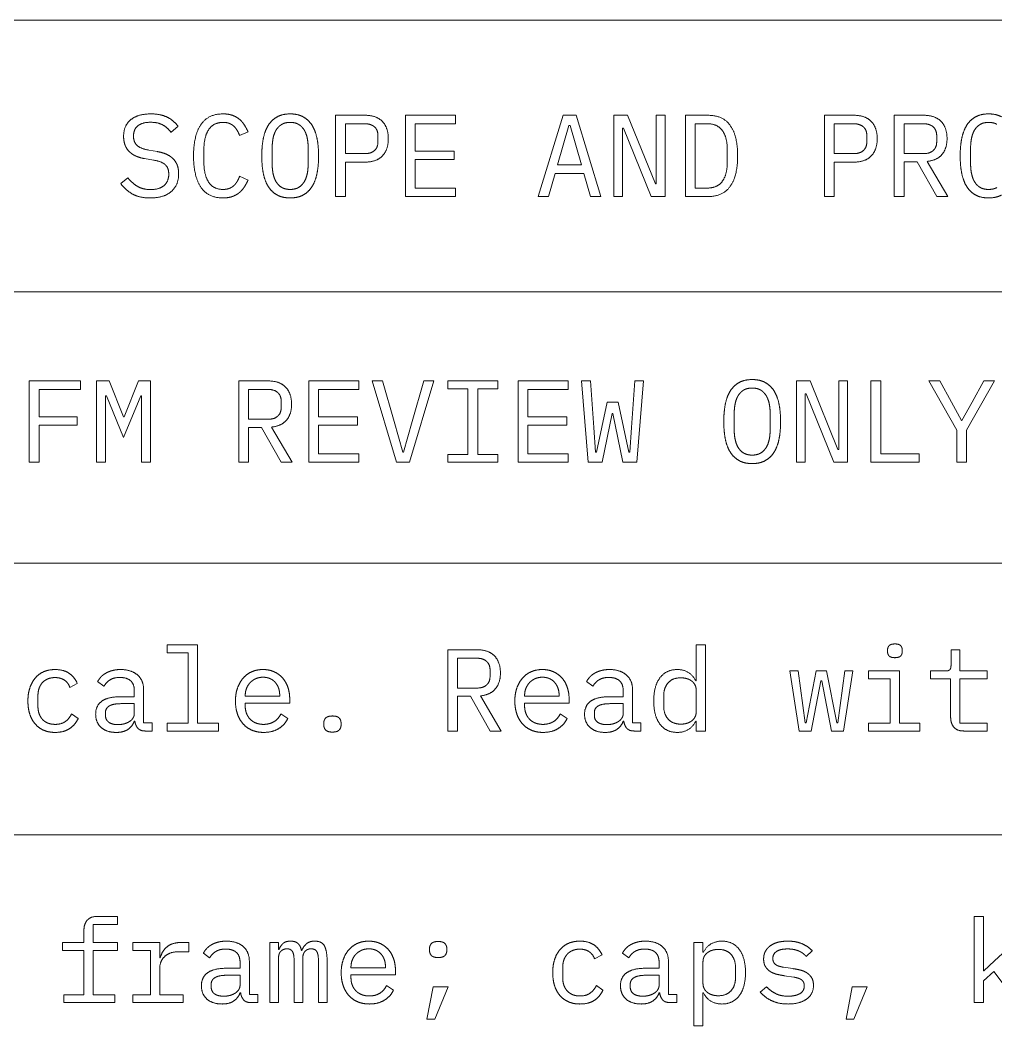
# Model space of a CAD drawing. Header units: millimetres. Extents: x 22 to 584, y 11 to 410.
# Drawn here: x 485.51 to 510.66, y 384.08 to 410 of the extents above; entities that cross this region are included whole.
import ezdxf

# ---------------------------------------------------------------- set-up
doc = ezdxf.new("R2010")
doc.units = ezdxf.units.MM
doc.layers.add('dims', color=7, linetype='Continuous', lineweight=5)

msp = doc.modelspace()

# ---------------------------------------------------------------- linework, layer by layer
at = {"layer": 'dims'}
for p, q in [((436.843, 410), (584, 410)), ((493.644, 407.547), (493.644, 405.453)), ((494.406, 407.547), (493.644, 407.547)), ((495.444, 407.547), (495.444, 405.453)), ((496.734, 407.547), (495.444, 407.547)), ((496.734, 407.328), (496.734, 407.547)), ((499.509, 407.547), (498.867, 405.453)), ((499.842, 407.547), (499.509, 407.547)), ((500.484, 405.453), (499.842, 407.547)), ((500.814, 407.547), (500.814, 405.453)), ((501.171, 407.547), (500.814, 407.547)), ((501.885, 405.783), (501.171, 407.547)), ((501.906, 407.547), (501.906, 405.783)), ((502.134, 407.547), (501.906, 407.547)), ((502.134, 405.453), (502.134, 407.547)), ((502.659, 407.547), (502.659, 405.453)), ((503.244, 407.547), (502.659, 407.547)), ((506.244, 407.547), (506.244, 405.453)), ((507.006, 407.547), (506.244, 407.547)), ((508.044, 407.547), (508.044, 405.453)), ((508.806, 407.547), (508.044, 407.547)), ((489.405, 407.109), (489.582, 407.262)), ((493.896, 406.56), (493.896, 407.328)), ((493.896, 407.328), (494.4, 407.328)), ((495.696, 407.328), (496.734, 407.328)), ((495.696, 406.623), (495.696, 407.328)), ((499.365, 406.269), (499.659, 407.28)), ((499.659, 407.28), (499.686, 407.28)), ((499.686, 407.28), (499.98, 406.269)), ((502.911, 407.328), (503.232, 407.328)), ((502.911, 405.672), (502.911, 407.328)), ((506.496, 406.56), (506.496, 407.328)), ((506.496, 407.328), (507, 407.328)), ((508.296, 407.328), (508.8, 407.328)), ((508.296, 406.56), (508.296, 407.328)), ((491.172, 407.025), (491.388, 407.124)), ((494.736, 407.022), (494.736, 406.866)), ((501.042, 407.217), (501.063, 407.217)), ((501.042, 405.453), (501.042, 407.217)), ((501.063, 407.217), (501.777, 405.453)), ((507.336, 407.022), (507.336, 406.866)), ((509.136, 407.022), (509.136, 406.866)), ((489.054, 406.611), (488.829, 406.65)), ((490.251, 406.329), (490.251, 406.671)), ((492.009, 406.329), (492.009, 406.671)), ((492.939, 406.671), (492.939, 406.329)), ((494.4, 406.56), (493.896, 406.56)), ((496.698, 406.623), (495.696, 406.623)), ((496.698, 406.404), (496.698, 406.623)), ((503.739, 406.662), (503.739, 406.338)), ((507, 406.56), (506.496, 406.56)), ((508.8, 406.56), (508.296, 406.56)), ((510.009, 406.329), (510.009, 406.671)), ((488.721, 406.431), (488.955, 406.392)), ((493.896, 406.341), (494.406, 406.341)), ((493.896, 405.453), (493.896, 406.341)), ((495.696, 406.404), (496.698, 406.404)), ((495.696, 405.672), (495.696, 406.404)), ((499.98, 406.269), (499.365, 406.269)), ((506.496, 406.341), (507.006, 406.341)), ((506.496, 405.453), (506.496, 406.341)), ((508.296, 405.453), (508.296, 406.347)), ((508.296, 406.347), (508.629, 406.347)), ((508.629, 406.347), (509.139, 405.453)), ((509.421, 405.453), (508.887, 406.359)), ((491.388, 405.876), (491.172, 405.975)), ((499.128, 405.453), (499.305, 406.05)), ((499.305, 406.05), (500.04, 406.05)), ((500.04, 406.05), (500.217, 405.453)), ((488.292, 405.936), (488.109, 405.786)), ((501.906, 405.783), (501.885, 405.783)), ((493.644, 405.453), (493.896, 405.453)), ((495.444, 405.453), (496.734, 405.453)), ((496.734, 405.672), (495.696, 405.672)), ((496.734, 405.453), (496.734, 405.672)), ((498.867, 405.453), (499.128, 405.453)), ((500.217, 405.453), (500.484, 405.453)), ((500.814, 405.453), (501.042, 405.453)), ((501.777, 405.453), (502.134, 405.453)), ((502.659, 405.453), (503.244, 405.453)), ((503.232, 405.672), (502.911, 405.672)), ((506.244, 405.453), (506.496, 405.453)), ((508.044, 405.453), (508.296, 405.453)), ((509.139, 405.453), (509.421, 405.453)), ((436.843, 403), (584, 403)), ((485.751, 400.7), (485.751, 398.606)), ((487.071, 400.7), (485.751, 400.7)), ((487.071, 400.481), (487.071, 400.7)), ((487.485, 400.7), (487.485, 398.606)), ((487.809, 400.7), (487.485, 400.7)), ((488.178, 399.776), (487.809, 400.7)), ((488.565, 400.7), (488.196, 399.776)), ((488.877, 400.7), (488.565, 400.7)), ((488.877, 398.606), (488.877, 400.7)), ((491.151, 400.7), (491.151, 398.606)), ((491.913, 400.7), (491.151, 400.7)), ((492.951, 400.7), (492.951, 398.606)), ((494.241, 400.7), (492.951, 400.7)), ((494.241, 400.481), (494.241, 400.7)), ((494.589, 400.7), (495.21, 398.606)), ((494.856, 400.7), (494.589, 400.7)), ((495.153, 399.653), (494.856, 400.7)), ((495.552, 398.606), (496.173, 400.7)), ((495.915, 400.7), (495.618, 399.653)), ((496.173, 400.7), (495.915, 400.7)), ((496.533, 400.7), (496.533, 400.499)), ((497.829, 400.7), (496.533, 400.7)), ((496.533, 400.499), (497.055, 400.499)), ((497.055, 400.499), (497.055, 398.807)), ((497.307, 400.499), (497.829, 400.499)), ((497.307, 398.807), (497.307, 400.499)), ((497.829, 400.499), (497.829, 400.7)), ((498.351, 400.7), (498.351, 398.606)), ((499.641, 400.7), (498.351, 400.7)), ((499.641, 400.481), (499.641, 400.7)), ((499.986, 400.7), (500.151, 398.606)), ((500.211, 400.7), (499.986, 400.7)), ((500.298, 399.5), (500.211, 400.7)), ((501.357, 400.7), (501.27, 399.5)), ((501.576, 400.7), (501.357, 400.7)), ((501.411, 398.606), (501.576, 400.7)), ((505.521, 400.7), (505.521, 398.606)), ((505.878, 400.7), (505.521, 400.7)), ((506.592, 398.936), (505.878, 400.7)), ((506.613, 400.7), (506.613, 398.936)), ((506.841, 400.7), (506.613, 400.7)), ((506.841, 398.606), (506.841, 400.7)), ((507.441, 400.7), (507.441, 398.606)), ((507.693, 400.7), (507.441, 400.7)), ((507.693, 398.825), (507.693, 400.7)), ((508.932, 400.7), (509.655, 399.428)), ((509.22, 400.7), (508.932, 400.7)), ((509.52, 400.154), (509.22, 400.7)), ((509.907, 399.428), (510.63, 400.7)), ((510.348, 400.7), (510.048, 400.154)), ((510.63, 400.7), (510.348, 400.7)), ((486.003, 400.481), (487.071, 400.481)), ((486.003, 399.776), (486.003, 400.481)), ((487.716, 400.319), (487.74, 400.319)), ((487.716, 399.656), (487.716, 400.319)), ((487.74, 400.319), (488.181, 399.242)), ((488.181, 399.242), (488.622, 400.319)), ((488.622, 400.319), (488.646, 400.319)), ((488.646, 400.319), (488.646, 399.656)), ((491.403, 400.481), (491.907, 400.481)), ((491.403, 399.713), (491.403, 400.481)), ((493.203, 400.481), (494.241, 400.481)), ((493.203, 399.776), (493.203, 400.481)), ((498.603, 400.481), (499.641, 400.481)), ((498.603, 399.776), (498.603, 400.481)), ((505.749, 400.37), (505.77, 400.37)), ((505.749, 398.606), (505.749, 400.37)), ((505.77, 400.37), (506.484, 398.606)), ((492.243, 400.175), (492.243, 400.019)), ((500.643, 400.154), (500.367, 398.867)), ((500.925, 400.154), (500.643, 400.154)), ((501.201, 398.867), (500.925, 400.154)), ((509.775, 399.677), (509.52, 400.154)), ((510.048, 400.154), (509.787, 399.677)), ((486.981, 399.776), (486.003, 399.776)), ((486.981, 399.557), (486.981, 399.776)), ((488.196, 399.776), (488.178, 399.776)), ((494.205, 399.776), (493.203, 399.776)), ((494.205, 399.557), (494.205, 399.776)), ((499.605, 399.776), (498.603, 399.776)), ((499.605, 399.557), (499.605, 399.776)), ((500.514, 398.606), (500.769, 399.857)), ((500.769, 399.857), (500.793, 399.857)), ((500.793, 399.857), (501.048, 398.606)), ((503.916, 399.482), (503.916, 399.824)), ((504.846, 399.824), (504.846, 399.482)), ((486.003, 399.557), (486.981, 399.557)), ((486.003, 398.606), (486.003, 399.557)), ((487.716, 398.606), (487.716, 399.656)), ((488.646, 399.656), (488.646, 398.606)), ((491.907, 399.713), (491.403, 399.713)), ((491.403, 398.606), (491.403, 399.5)), ((491.403, 399.5), (491.736, 399.5)), ((491.736, 399.5), (492.246, 398.606)), ((492.528, 398.606), (491.994, 399.512)), ((493.203, 399.557), (494.205, 399.557)), ((493.203, 398.825), (493.203, 399.557)), ((495.378, 398.861), (495.153, 399.653)), ((495.618, 399.653), (495.393, 398.861)), ((498.603, 399.557), (499.605, 399.557)), ((498.603, 398.825), (498.603, 399.557)), ((500.343, 398.867), (500.298, 399.5)), ((501.27, 399.5), (501.225, 398.867)), ((509.787, 399.677), (509.775, 399.677)), ((509.655, 399.428), (509.655, 398.606)), ((509.907, 398.606), (509.907, 399.428)), ((494.241, 398.825), (493.203, 398.825)), ((494.241, 398.606), (494.241, 398.825)), ((495.393, 398.861), (495.378, 398.861)), ((496.533, 398.807), (496.533, 398.606)), ((497.055, 398.807), (496.533, 398.807)), ((497.829, 398.807), (497.307, 398.807)), ((497.829, 398.606), (497.829, 398.807)), ((499.641, 398.825), (498.603, 398.825)), ((499.641, 398.606), (499.641, 398.825)), ((500.367, 398.867), (500.343, 398.867)), ((501.225, 398.867), (501.201, 398.867)), ((506.613, 398.936), (506.592, 398.936)), ((508.686, 398.825), (507.693, 398.825)), ((508.686, 398.606), (508.686, 398.825)), ((485.751, 398.606), (486.003, 398.606)), ((487.485, 398.606), (487.716, 398.606)), ((488.646, 398.606), (488.877, 398.606)), ((491.151, 398.606), (491.403, 398.606)), ((492.246, 398.606), (492.528, 398.606)), ((492.951, 398.606), (494.241, 398.606)), ((495.21, 398.606), (495.552, 398.606)), ((496.533, 398.606), (497.829, 398.606)), ((498.351, 398.606), (499.641, 398.606)), ((500.151, 398.606), (500.514, 398.606)), ((501.048, 398.606), (501.411, 398.606)), ((505.521, 398.606), (505.749, 398.606)), ((506.484, 398.606), (506.841, 398.606)), ((507.441, 398.606), (508.686, 398.606)), ((509.655, 398.606), (509.907, 398.606)), ((436.843, 396), (584, 396)), ((489.303, 393.898), (489.303, 393.694)), ((490.083, 393.898), (489.303, 393.898)), ((490.083, 391.882), (490.083, 393.898)), ((496.533, 393.772), (496.533, 391.678)), ((497.295, 393.772), (496.533, 393.772)), ((502.938, 393.898), (502.938, 392.974)), ((503.178, 393.898), (502.938, 393.898)), ((503.178, 391.678), (503.178, 393.898)), ((507.87, 393.769), (507.87, 393.721)), ((508.248, 393.721), (508.248, 393.769)), ((509.505, 393.772), (509.505, 393.367)), ((509.736, 393.772), (509.505, 393.772)), ((509.736, 393.226), (509.736, 393.772)), ((489.303, 393.694), (489.843, 393.694)), ((489.843, 393.694), (489.843, 391.882)), ((496.785, 393.553), (497.289, 393.553)), ((496.785, 392.785), (496.785, 393.553)), ((497.625, 393.247), (497.625, 393.091)), ((505.353, 393.226), (505.59, 391.678)), ((505.566, 393.226), (505.353, 393.226)), ((505.743, 391.888), (505.566, 393.226)), ((506.034, 393.226), (505.77, 391.888)), ((506.298, 393.226), (506.034, 393.226)), ((506.562, 391.888), (506.298, 393.226)), ((506.766, 393.226), (506.589, 391.888)), ((506.736, 391.678), (506.973, 393.226)), ((506.973, 393.226), (506.766, 393.226)), ((507.381, 393.226), (507.381, 393.022)), ((508.179, 393.226), (507.381, 393.226)), ((507.381, 393.022), (507.939, 393.022)), ((507.939, 393.022), (507.939, 391.882)), ((508.179, 391.882), (508.179, 393.226)), ((508.98, 393.226), (508.98, 393.022)), ((509.364, 393.226), (508.98, 393.226)), ((508.98, 393.022), (509.496, 393.022)), ((509.496, 393.022), (509.496, 392.032)), ((510.441, 393.226), (509.736, 393.226)), ((509.736, 393.022), (510.441, 393.022)), ((509.736, 391.882), (509.736, 393.022)), ((510.441, 393.022), (510.441, 393.226)), ((486.795, 392.803), (486.987, 392.905)), ((487.512, 392.95), (487.674, 392.83)), ((488.697, 391.888), (488.697, 392.74)), ((497.289, 392.785), (496.785, 392.785)), ((500.112, 392.95), (500.274, 392.83)), ((501.297, 391.888), (501.297, 392.74)), ((502.938, 392.974), (502.926, 392.974)), ((502.938, 392.731), (502.938, 392.173)), ((505.902, 391.678), (506.154, 392.974)), ((506.154, 392.974), (506.178, 392.974)), ((506.178, 392.974), (506.424, 391.678)), ((485.973, 392.32), (485.973, 392.584)), ((488.457, 392.563), (488.127, 392.563)), ((488.457, 392.716), (488.457, 392.563)), ((491.316, 392.572), (491.316, 392.593)), ((492.204, 392.572), (491.316, 392.572)), ((492.204, 392.605), (492.204, 392.572)), ((492.462, 392.392), (492.462, 392.506)), ((496.785, 391.678), (496.785, 392.572)), ((496.785, 392.572), (497.118, 392.572)), ((497.118, 392.572), (497.628, 391.678)), ((497.91, 391.678), (497.376, 392.584)), ((498.516, 392.572), (498.516, 392.593)), ((499.404, 392.572), (498.516, 392.572)), ((499.404, 392.605), (499.404, 392.572)), ((499.662, 392.392), (499.662, 392.506)), ((501.057, 392.563), (500.727, 392.563)), ((501.057, 392.716), (501.057, 392.563)), ((502.101, 392.32), (502.101, 392.584)), ((488.127, 392.383), (488.457, 392.383)), ((488.457, 392.383), (488.457, 392.128)), ((491.316, 392.392), (492.462, 392.392)), ((491.316, 392.32), (491.316, 392.392)), ((498.516, 392.392), (499.662, 392.392)), ((498.516, 392.32), (498.516, 392.392)), ((500.727, 392.383), (501.057, 392.383)), ((501.057, 392.383), (501.057, 392.128)), ((487.011, 392.002), (486.84, 392.119)), ((487.713, 392.086), (487.713, 392.149)), ((492.411, 391.999), (492.234, 392.119)), ((499.611, 391.999), (499.434, 392.119)), ((500.313, 392.086), (500.313, 392.149)), ((488.457, 391.93), (488.472, 391.93)), ((488.913, 391.888), (488.697, 391.888)), ((488.913, 391.678), (488.913, 391.888)), ((489.303, 391.882), (489.303, 391.678)), ((489.843, 391.882), (489.303, 391.882)), ((490.623, 391.882), (490.083, 391.882)), ((490.623, 391.678), (490.623, 391.882)), ((493.341, 391.885), (493.341, 391.831)), ((493.785, 391.831), (493.785, 391.885)), ((501.057, 391.93), (501.072, 391.93)), ((501.513, 391.888), (501.297, 391.888)), ((501.513, 391.678), (501.513, 391.888)), ((502.926, 391.93), (502.938, 391.93)), ((502.938, 391.93), (502.938, 391.678)), ((505.77, 391.888), (505.743, 391.888)), ((506.589, 391.888), (506.562, 391.888)), ((507.381, 391.882), (507.381, 391.678)), ((507.939, 391.882), (507.381, 391.882)), ((508.701, 391.882), (508.179, 391.882)), ((508.701, 391.678), (508.701, 391.882)), ((510.441, 391.882), (509.736, 391.882)), ((510.441, 391.678), (510.441, 391.882)), ((488.748, 391.678), (488.913, 391.678)), ((489.303, 391.678), (490.623, 391.678)), ((496.533, 391.678), (496.785, 391.678)), ((497.628, 391.678), (497.91, 391.678)), ((501.348, 391.678), (501.513, 391.678)), ((502.938, 391.678), (503.178, 391.678)), ((505.59, 391.678), (505.902, 391.678)), ((506.424, 391.678), (506.736, 391.678)), ((507.381, 391.678), (508.701, 391.678)), ((509.838, 391.678), (510.441, 391.678)), ((436.843, 389), (584, 389)), ((488.02, 386.898), (487.501, 386.898)), ((488.02, 386.694), (488.02, 386.898)), ((510.103, 386.898), (510.103, 384.678)), ((510.343, 386.898), (510.103, 386.898)), ((510.343, 385.497), (510.343, 386.898)), ((487.159, 386.544), (487.159, 386.226)), ((487.399, 386.694), (488.02, 386.694)), ((487.399, 386.226), (487.399, 386.694)), ((486.607, 386.226), (486.607, 386.022)), ((487.159, 386.226), (486.607, 386.226)), ((486.607, 386.022), (487.159, 386.022)), ((487.159, 386.022), (487.159, 384.882)), ((488.02, 386.226), (487.399, 386.226)), ((487.399, 386.022), (488.02, 386.022)), ((487.399, 384.882), (487.399, 386.022)), ((488.02, 386.022), (488.02, 386.226)), ((488.419, 386.226), (488.419, 386.022)), ((489.112, 386.226), (488.419, 386.226)), ((488.419, 386.022), (488.872, 386.022)), ((488.872, 386.022), (488.872, 384.882)), ((489.112, 385.836), (489.112, 386.226)), ((489.574, 385.986), (489.865, 385.986)), ((489.865, 386.226), (489.649, 386.226)), ((489.865, 385.986), (489.865, 386.226)), ((491.95, 386.226), (491.95, 384.678)), ((492.172, 386.226), (491.95, 386.226)), ((492.172, 386.046), (492.172, 386.226)), ((492.184, 386.046), (492.172, 386.046)), ((492.772, 386.019), (492.763, 386.019)), ((496.066, 386.073), (496.066, 386.019)), ((496.51, 386.019), (496.51, 386.073)), ((502.873, 386.226), (502.873, 384.078)), ((503.113, 386.226), (502.873, 386.226)), ((503.113, 385.974), (503.113, 386.226)), ((505.774, 385.866), (505.93, 386.013)), ((511.141, 386.226), (510.625, 385.752)), ((489.127, 385.836), (489.112, 385.836)), ((490.237, 385.95), (490.399, 385.83)), ((491.422, 384.888), (491.422, 385.74)), ((492.172, 384.678), (492.172, 385.815)), ((492.799, 384.678), (492.799, 385.815)), ((493.426, 384.678), (493.426, 385.752)), ((500.32, 385.803), (500.512, 385.905)), ((501.037, 385.95), (501.199, 385.83)), ((502.222, 384.888), (502.222, 385.74)), ((503.125, 385.974), (503.113, 385.974)), ((503.113, 385.173), (503.113, 385.731)), ((510.625, 385.752), (510.355, 385.497)), ((489.112, 384.882), (489.112, 385.551)), ((491.182, 385.563), (490.852, 385.563)), ((491.182, 385.716), (491.182, 385.563)), ((492.577, 385.713), (492.577, 384.678)), ((493.204, 385.713), (493.204, 384.678)), ((494.041, 385.572), (494.041, 385.593)), ((494.929, 385.572), (494.041, 385.572)), ((494.929, 385.605), (494.929, 385.572)), ((495.187, 385.392), (495.187, 385.506)), ((499.498, 385.32), (499.498, 385.584)), ((501.982, 385.563), (501.652, 385.563)), ((501.982, 385.716), (501.982, 385.563)), ((503.95, 385.584), (503.95, 385.32)), ((505.429, 385.554), (505.186, 385.59)), ((510.355, 385.497), (510.343, 385.497)), ((510.343, 385.239), (510.61, 385.482)), ((510.61, 385.482), (511.213, 384.678)), ((490.852, 385.383), (491.182, 385.383)), ((491.182, 385.383), (491.182, 385.128)), ((494.041, 385.392), (495.187, 385.392)), ((494.041, 385.32), (494.041, 385.392)), ((501.652, 385.383), (501.982, 385.383)), ((501.982, 385.383), (501.982, 385.128)), ((505.207, 385.371), (505.45, 385.335)), ((510.343, 384.678), (510.343, 385.239)), ((490.438, 385.086), (490.438, 385.149)), ((495.136, 384.999), (494.959, 385.119)), ((496.159, 385.086), (496, 384.255)), ((496.546, 385.086), (496.159, 385.086)), ((496.201, 384.255), (496.546, 385.086)), ((500.536, 385.002), (500.365, 385.119)), ((501.238, 385.086), (501.238, 385.149)), ((504.751, 385.086), (504.589, 384.945)), ((506.959, 385.086), (506.8, 384.255)), ((507.346, 385.086), (506.959, 385.086)), ((507.001, 384.255), (507.346, 385.086)), ((486.637, 384.882), (486.637, 384.678)), ((487.159, 384.882), (486.637, 384.882)), ((487.951, 384.882), (487.399, 384.882)), ((487.951, 384.678), (487.951, 384.882)), ((488.419, 384.882), (488.419, 384.678)), ((488.872, 384.882), (488.419, 384.882)), ((489.712, 384.882), (489.112, 384.882)), ((489.712, 384.678), (489.712, 384.882)), ((491.182, 384.93), (491.197, 384.93)), ((491.638, 384.888), (491.422, 384.888)), ((491.638, 384.678), (491.638, 384.888)), ((501.982, 384.93), (501.997, 384.93)), ((502.438, 384.888), (502.222, 384.888)), ((502.438, 384.678), (502.438, 384.888)), ((503.113, 384.93), (503.125, 384.93)), ((503.113, 384.078), (503.113, 384.93)), ((486.637, 384.678), (487.951, 384.678)), ((488.419, 384.678), (489.712, 384.678)), ((491.473, 384.678), (491.638, 384.678)), ((491.95, 384.678), (492.172, 384.678)), ((492.577, 384.678), (492.799, 384.678)), ((493.204, 384.678), (493.426, 384.678)), ((502.273, 384.678), (502.438, 384.678)), ((510.103, 384.678), (510.343, 384.678)), ((496, 384.255), (496.201, 384.255)), ((506.8, 384.255), (507.001, 384.255)), ((502.873, 384.078), (503.113, 384.078))]:
    msp.add_line(p, q, dxfattribs=at)
for points in [[(488.37, 407.436), (488.559, 407.583), (488.88, 407.583)], [(488.88, 407.583), (489.132, 407.583), (489.304, 407.499)], [(489.304, 407.499), (489.477, 407.415), (489.582, 407.262)], [(490.171, 407.304), (490.359, 407.583), (490.743, 407.583)], [(490.743, 407.583), (490.887, 407.583), (490.992, 407.544)], [(490.992, 407.544), (491.097, 407.505), (491.172, 407.439)], [(491.916, 407.298), (492.006, 407.436), (492.144, 407.509)], [(492.144, 407.509), (492.282, 407.583), (492.474, 407.583)], [(492.474, 407.583), (492.666, 407.583), (492.804, 407.509)], [(492.804, 407.509), (492.942, 407.436), (493.032, 407.298)], [(494.406, 407.547), (494.697, 407.547), (494.85, 407.388)], [(503.244, 407.547), (503.628, 407.547), (503.817, 407.283)], [(507.006, 407.547), (507.297, 407.547), (507.45, 407.388)], [(508.806, 407.547), (509.097, 407.547), (509.25, 407.388)], [(509.916, 407.298), (510.006, 407.436), (510.144, 407.509)], [(510.144, 407.509), (510.282, 407.583), (510.474, 407.583)], [(510.474, 407.583), (510.666, 407.583), (510.804, 407.509)], [(488.181, 407.001), (488.181, 407.289), (488.37, 407.436)], [(488.55, 407.277), (488.436, 407.187), (488.436, 407.007)], [(488.877, 407.367), (488.664, 407.367), (488.55, 407.277)], [(489.195, 407.295), (489.072, 407.367), (488.877, 407.367)], [(489.405, 407.109), (489.318, 407.223), (489.195, 407.295)], [(489.984, 406.5), (489.984, 407.025), (490.171, 407.304)], [(490.743, 407.364), (490.494, 407.364), (490.372, 407.175)], [(490.906, 407.337), (490.839, 407.364), (490.743, 407.364)], [(491.024, 407.264), (490.974, 407.31), (490.906, 407.337)], [(491.109, 407.155), (491.073, 407.217), (491.024, 407.264)], [(491.172, 407.439), (491.247, 407.373), (491.298, 407.29)], [(491.298, 407.29), (491.349, 407.208), (491.388, 407.124)], [(491.784, 406.958), (491.826, 407.16), (491.916, 407.298)], [(492.261, 407.314), (492.174, 407.265), (492.117, 407.175)], [(492.474, 407.364), (492.348, 407.364), (492.261, 407.314)], [(492.687, 407.314), (492.6, 407.364), (492.474, 407.364)], [(492.831, 407.175), (492.774, 407.265), (492.687, 407.314)], [(493.032, 407.298), (493.122, 407.16), (493.164, 406.958)], [(494.647, 407.248), (494.559, 407.328), (494.4, 407.328)], [(494.736, 407.022), (494.736, 407.169), (494.647, 407.248)], [(494.85, 407.388), (495.003, 407.229), (495.003, 406.944)], [(503.611, 407.154), (503.484, 407.328), (503.232, 407.328)], [(503.817, 407.283), (504.006, 407.019), (504.006, 406.5)], [(507.247, 407.248), (507.159, 407.328), (507, 407.328)], [(507.336, 407.022), (507.336, 407.169), (507.247, 407.248)], [(507.45, 407.388), (507.603, 407.229), (507.603, 406.944)], [(509.047, 407.248), (508.959, 407.328), (508.8, 407.328)], [(509.136, 407.022), (509.136, 407.169), (509.047, 407.248)], [(509.25, 407.388), (509.403, 407.229), (509.403, 406.944)], [(509.784, 406.958), (509.826, 407.16), (509.916, 407.298)], [(510.261, 407.314), (510.174, 407.265), (510.117, 407.175)], [(510.474, 407.364), (510.348, 407.364), (510.261, 407.314)], [(510.687, 407.314), (510.6, 407.364), (510.474, 407.364)], [(488.208, 406.81), (488.181, 406.902), (488.181, 407.001)], [(488.436, 407.007), (488.436, 406.866), (488.521, 406.777)], [(490.372, 407.175), (490.251, 406.986), (490.251, 406.671)], [(491.172, 407.025), (491.145, 407.094), (491.109, 407.155)], [(492.117, 407.175), (492.06, 407.085), (492.034, 406.956)], [(492.914, 406.956), (492.888, 407.085), (492.831, 407.175)], [(503.739, 406.662), (503.739, 406.98), (503.611, 407.154)], [(510.117, 407.175), (510.06, 407.085), (510.034, 406.956)], [(488.298, 406.642), (488.235, 406.719), (488.208, 406.81)], [(488.521, 406.777), (488.607, 406.689), (488.829, 406.65)], [(491.742, 406.5), (491.742, 406.755), (491.784, 406.958)], [(492.034, 406.956), (492.009, 406.827), (492.009, 406.671)], [(492.939, 406.671), (492.939, 406.827), (492.914, 406.956)], [(493.164, 406.958), (493.206, 406.755), (493.206, 406.5)], [(494.647, 406.639), (494.736, 406.719), (494.736, 406.866)], [(495.003, 406.944), (495.003, 406.659), (494.85, 406.5)], [(507.247, 406.639), (507.336, 406.719), (507.336, 406.866)], [(507.603, 406.944), (507.603, 406.659), (507.45, 406.5)], [(509.047, 406.639), (509.136, 406.719), (509.136, 406.866)], [(509.403, 406.944), (509.403, 406.689), (509.271, 406.536)], [(509.742, 406.5), (509.742, 406.755), (509.784, 406.958)], [(510.034, 406.956), (510.009, 406.827), (510.009, 406.671)], [(488.465, 406.512), (488.361, 406.566), (488.298, 406.642)], [(488.721, 406.431), (488.568, 406.458), (488.465, 406.512)], [(489.054, 406.611), (489.207, 406.584), (489.312, 406.53)], [(489.312, 406.53), (489.417, 406.476), (489.481, 406.401)], [(490.171, 405.696), (489.984, 405.975), (489.984, 406.5)], [(491.784, 406.041), (491.742, 406.242), (491.742, 406.5)], [(493.206, 406.5), (493.206, 406.242), (493.164, 406.041)], [(494.4, 406.56), (494.559, 406.56), (494.647, 406.639)], [(494.85, 406.5), (494.697, 406.341), (494.406, 406.341)], [(504.006, 406.5), (504.006, 405.981), (503.817, 405.717)], [(507, 406.56), (507.159, 406.56), (507.247, 406.639)], [(507.45, 406.5), (507.297, 406.341), (507.006, 406.341)], [(508.8, 406.56), (508.959, 406.56), (509.047, 406.639)], [(509.271, 406.536), (509.139, 406.383), (508.887, 406.359)], [(509.784, 406.041), (509.742, 406.242), (509.742, 406.5)], [(489.258, 406.27), (489.171, 406.356), (488.955, 406.392)], [(489.345, 406.032), (489.345, 406.185), (489.258, 406.27)], [(489.481, 406.401), (489.546, 406.326), (489.573, 406.233)], [(489.573, 406.233), (489.6, 406.14), (489.6, 406.038)], [(490.251, 406.329), (490.251, 406.014), (490.372, 405.825)], [(492.009, 406.329), (492.009, 406.17), (492.034, 406.043)], [(492.914, 406.043), (492.939, 406.17), (492.939, 406.329)], [(503.611, 405.846), (503.739, 406.02), (503.739, 406.338)], [(510.009, 406.329), (510.009, 406.17), (510.034, 406.043)], [(489.225, 405.738), (489.345, 405.843), (489.345, 406.032)], [(489.6, 406.038), (489.6, 405.747), (489.409, 405.582)], [(491.109, 405.844), (491.145, 405.906), (491.172, 405.975)], [(491.916, 405.702), (491.826, 405.84), (491.784, 406.041)], [(492.034, 406.043), (492.06, 405.915), (492.117, 405.825)], [(492.831, 405.825), (492.888, 405.915), (492.914, 406.043)], [(493.164, 406.041), (493.122, 405.84), (493.032, 405.702)], [(509.916, 405.702), (509.826, 405.84), (509.784, 406.041)], [(510.034, 406.043), (510.06, 405.915), (510.117, 405.825)], [(488.406, 405.52), (488.226, 405.624), (488.109, 405.786)], [(488.292, 405.936), (488.415, 405.783), (488.551, 405.708)], [(488.551, 405.708), (488.688, 405.633), (488.877, 405.633)], [(488.877, 405.633), (489.105, 405.633), (489.225, 405.738)], [(490.743, 405.417), (490.359, 405.417), (490.171, 405.696)], [(490.372, 405.825), (490.494, 405.636), (490.743, 405.636)], [(490.906, 405.663), (490.974, 405.69), (491.024, 405.736)], [(491.024, 405.736), (491.073, 405.783), (491.109, 405.844)], [(491.298, 405.708), (491.247, 405.627), (491.172, 405.561)], [(491.388, 405.876), (491.349, 405.789), (491.298, 405.708)], [(492.144, 405.49), (492.006, 405.564), (491.916, 405.702)], [(492.117, 405.825), (492.174, 405.735), (492.261, 405.685)], [(492.261, 405.685), (492.348, 405.636), (492.474, 405.636)], [(492.474, 405.636), (492.6, 405.636), (492.687, 405.685)], [(492.687, 405.685), (492.774, 405.735), (492.831, 405.825)], [(493.032, 405.702), (492.942, 405.564), (492.804, 405.49)], [(503.232, 405.672), (503.484, 405.672), (503.611, 405.846)], [(503.817, 405.717), (503.628, 405.453), (503.244, 405.453)], [(510.144, 405.49), (510.006, 405.564), (509.916, 405.702)], [(510.117, 405.825), (510.174, 405.735), (510.261, 405.685)], [(510.261, 405.685), (510.348, 405.636), (510.474, 405.636)], [(510.474, 405.636), (510.6, 405.636), (510.687, 405.685)], [(488.868, 405.417), (488.586, 405.417), (488.406, 405.52)], [(489.409, 405.582), (489.219, 405.417), (488.868, 405.417)], [(490.743, 405.636), (490.839, 405.636), (490.906, 405.663)], [(490.992, 405.456), (490.887, 405.417), (490.743, 405.417)], [(491.172, 405.561), (491.097, 405.495), (490.992, 405.456)], [(492.474, 405.417), (492.282, 405.417), (492.144, 405.49)], [(492.804, 405.49), (492.666, 405.417), (492.474, 405.417)], [(510.474, 405.417), (510.282, 405.417), (510.144, 405.49)], [(510.804, 405.49), (510.666, 405.417), (510.474, 405.417)], [(491.913, 400.7), (492.204, 400.7), (492.357, 400.541)], [(492.357, 400.541), (492.51, 400.382), (492.51, 400.097)], [(503.823, 400.451), (503.913, 400.589), (504.051, 400.663)], [(504.051, 400.663), (504.189, 400.736), (504.381, 400.736)], [(504.381, 400.517), (504.255, 400.517), (504.168, 400.468)], [(504.381, 400.736), (504.573, 400.736), (504.711, 400.663)], [(504.594, 400.468), (504.507, 400.517), (504.381, 400.517)], [(504.711, 400.663), (504.849, 400.589), (504.939, 400.451)], [(492.154, 400.401), (492.066, 400.481), (491.907, 400.481)], [(492.243, 400.175), (492.243, 400.322), (492.154, 400.401)], [(503.691, 400.111), (503.733, 400.313), (503.823, 400.451)], [(504.024, 400.328), (503.967, 400.238), (503.941, 400.109)], [(504.168, 400.468), (504.081, 400.418), (504.024, 400.328)], [(504.738, 400.328), (504.681, 400.418), (504.594, 400.468)], [(504.82, 400.109), (504.795, 400.238), (504.738, 400.328)], [(504.939, 400.451), (505.029, 400.313), (505.071, 400.111)], [(492.154, 399.793), (492.243, 399.872), (492.243, 400.019)], [(492.51, 400.097), (492.51, 399.842), (492.378, 399.689)], [(503.649, 399.653), (503.649, 399.908), (503.691, 400.111)], [(503.941, 400.109), (503.916, 399.98), (503.916, 399.824)], [(504.846, 399.824), (504.846, 399.98), (504.82, 400.109)], [(505.071, 400.111), (505.113, 399.908), (505.113, 399.653)], [(491.907, 399.713), (492.066, 399.713), (492.154, 399.793)], [(492.378, 399.689), (492.246, 399.536), (491.994, 399.512)], [(503.691, 399.194), (503.649, 399.395), (503.649, 399.653)], [(503.916, 399.482), (503.916, 399.323), (503.941, 399.196)], [(504.82, 399.196), (504.846, 399.323), (504.846, 399.482)], [(505.113, 399.653), (505.113, 399.395), (505.071, 399.194)], [(503.823, 398.855), (503.733, 398.993), (503.691, 399.194)], [(503.941, 399.196), (503.967, 399.068), (504.024, 398.978)], [(504.024, 398.978), (504.081, 398.888), (504.168, 398.839)], [(504.594, 398.839), (504.681, 398.888), (504.738, 398.978)], [(504.738, 398.978), (504.795, 399.068), (504.82, 399.196)], [(505.071, 399.194), (505.029, 398.993), (504.939, 398.855)], [(504.051, 398.644), (503.913, 398.717), (503.823, 398.855)], [(504.168, 398.839), (504.255, 398.789), (504.381, 398.789)], [(504.381, 398.789), (504.507, 398.789), (504.594, 398.839)], [(504.939, 398.855), (504.849, 398.717), (504.711, 398.644)], [(504.381, 398.57), (504.189, 398.57), (504.051, 398.644)], [(504.711, 398.644), (504.573, 398.57), (504.381, 398.57)], [(497.295, 393.772), (497.586, 393.772), (497.739, 393.613)], [(507.87, 393.769), (507.87, 393.835), (507.912, 393.879)], [(507.912, 393.879), (507.954, 393.922), (508.059, 393.922)], [(508.059, 393.922), (508.164, 393.922), (508.206, 393.879)], [(508.206, 393.879), (508.248, 393.835), (508.248, 393.769)], [(497.536, 393.473), (497.448, 393.553), (497.289, 393.553)], [(497.739, 393.613), (497.892, 393.454), (497.892, 393.169)], [(507.912, 393.611), (507.87, 393.655), (507.87, 393.721)], [(508.059, 393.568), (507.954, 393.568), (507.912, 393.611)], [(508.206, 393.611), (508.164, 393.568), (508.059, 393.568)], [(508.248, 393.721), (508.248, 393.655), (508.206, 393.611)], [(486.12, 393.205), (486.249, 393.262), (486.414, 393.262)], [(486.414, 393.262), (486.639, 393.262), (486.78, 393.163)], [(487.89, 393.236), (487.986, 393.262), (488.103, 393.262)], [(488.103, 393.262), (488.376, 393.262), (488.536, 393.124)], [(491.485, 393.205), (491.616, 393.262), (491.775, 393.262)], [(491.775, 393.262), (491.931, 393.262), (492.058, 393.205)], [(497.625, 393.247), (497.625, 393.394), (497.536, 393.473)], [(498.685, 393.205), (498.816, 393.262), (498.975, 393.262)], [(498.975, 393.262), (499.131, 393.262), (499.258, 393.205)], [(500.49, 393.236), (500.586, 393.262), (500.703, 393.262)], [(500.703, 393.262), (500.976, 393.262), (501.136, 393.124)], [(502.003, 393.049), (502.164, 393.262), (502.449, 393.262)], [(502.449, 393.262), (502.776, 393.262), (502.926, 392.974)], [(509.364, 393.226), (509.442, 393.226), (509.474, 393.257)], [(509.474, 393.257), (509.505, 393.289), (509.505, 393.367)], [(485.763, 392.785), (485.811, 392.935), (485.901, 393.041)], [(485.901, 393.041), (485.991, 393.148), (486.12, 393.205)], [(486.226, 393.02), (486.144, 392.986), (486.087, 392.923)], [(486.414, 393.055), (486.309, 393.055), (486.226, 393.02)], [(486.655, 392.989), (486.558, 393.055), (486.414, 393.055)], [(486.795, 392.803), (486.753, 392.923), (486.655, 392.989)], [(486.78, 393.163), (486.921, 393.064), (486.987, 392.905)], [(487.512, 392.95), (487.542, 393.01), (487.593, 393.067)], [(487.593, 393.067), (487.644, 393.124), (487.719, 393.167)], [(487.833, 392.996), (487.734, 392.935), (487.674, 392.83)], [(487.719, 393.167), (487.794, 393.211), (487.89, 393.236)], [(488.088, 393.058), (487.932, 393.058), (487.833, 392.996)], [(488.361, 392.973), (488.265, 393.058), (488.088, 393.058)], [(488.536, 393.124), (488.697, 392.986), (488.697, 392.74)], [(491.116, 392.785), (491.169, 392.935), (491.262, 393.041)], [(491.262, 393.041), (491.355, 393.148), (491.485, 393.205)], [(491.592, 393.028), (491.508, 392.992), (491.446, 392.929)], [(491.775, 393.064), (491.676, 393.064), (491.592, 393.028)], [(491.95, 393.031), (491.871, 393.064), (491.775, 393.064)], [(492.085, 392.936), (492.03, 392.998), (491.95, 393.031)], [(492.058, 393.205), (492.186, 393.148), (492.276, 393.048)], [(492.276, 393.048), (492.366, 392.947), (492.414, 392.809)], [(497.536, 392.864), (497.625, 392.944), (497.625, 393.091)], [(497.892, 393.169), (497.892, 392.914), (497.76, 392.761)], [(498.316, 392.785), (498.369, 392.935), (498.462, 393.041)], [(498.462, 393.041), (498.555, 393.148), (498.685, 393.205)], [(498.792, 393.028), (498.708, 392.992), (498.646, 392.929)], [(498.975, 393.064), (498.876, 393.064), (498.792, 393.028)], [(499.15, 393.031), (499.071, 393.064), (498.975, 393.064)], [(499.285, 392.936), (499.23, 392.998), (499.15, 393.031)], [(499.258, 393.205), (499.386, 393.148), (499.476, 393.048)], [(499.476, 393.048), (499.566, 392.947), (499.614, 392.809)], [(500.112, 392.95), (500.142, 393.01), (500.193, 393.067)], [(500.193, 393.067), (500.244, 393.124), (500.319, 393.167)], [(500.433, 392.996), (500.334, 392.935), (500.274, 392.83)], [(500.319, 393.167), (500.394, 393.211), (500.49, 393.236)], [(500.688, 393.058), (500.532, 393.058), (500.433, 392.996)], [(500.961, 392.973), (500.865, 393.058), (500.688, 393.058)], [(501.136, 393.124), (501.297, 392.986), (501.297, 392.74)], [(501.843, 392.452), (501.843, 392.836), (502.003, 393.049)], [(502.542, 393.049), (502.332, 393.049), (502.216, 392.921)], [(502.695, 393.028), (502.623, 393.049), (502.542, 393.049)], [(502.821, 392.966), (502.767, 393.007), (502.695, 393.028)], [(485.715, 392.452), (485.715, 392.635), (485.763, 392.785)], [(486.001, 392.773), (485.973, 392.686), (485.973, 392.584)], [(486.087, 392.923), (486.03, 392.86), (486.001, 392.773)], [(488.457, 392.716), (488.457, 392.887), (488.361, 392.973)], [(491.064, 392.449), (491.064, 392.635), (491.116, 392.785)], [(491.35, 392.78), (491.316, 392.695), (491.316, 392.593)], [(491.446, 392.929), (491.385, 392.866), (491.35, 392.78)], [(492.172, 392.791), (492.141, 392.875), (492.085, 392.936)], [(492.204, 392.605), (492.204, 392.707), (492.172, 392.791)], [(492.414, 392.809), (492.462, 392.671), (492.462, 392.506)], [(497.289, 392.785), (497.448, 392.785), (497.536, 392.864)], [(497.76, 392.761), (497.628, 392.608), (497.376, 392.584)], [(498.264, 392.449), (498.264, 392.635), (498.316, 392.785)], [(498.55, 392.78), (498.516, 392.695), (498.516, 392.593)], [(498.646, 392.929), (498.585, 392.866), (498.55, 392.78)], [(499.372, 392.791), (499.341, 392.875), (499.285, 392.936)], [(499.404, 392.605), (499.404, 392.707), (499.372, 392.791)], [(499.614, 392.809), (499.662, 392.671), (499.662, 392.506)], [(501.057, 392.716), (501.057, 392.887), (500.961, 392.973)], [(502.216, 392.921), (502.101, 392.794), (502.101, 392.584)], [(502.906, 392.867), (502.875, 392.926), (502.821, 392.966)], [(502.938, 392.731), (502.938, 392.809), (502.906, 392.867)], [(487.618, 392.446), (487.776, 392.563), (488.127, 392.563)], [(500.218, 392.446), (500.376, 392.563), (500.727, 392.563)], [(485.761, 392.119), (485.715, 392.269), (485.715, 392.452)], [(485.973, 392.32), (485.973, 392.218), (486.001, 392.131)], [(487.461, 392.113), (487.461, 392.329), (487.618, 392.446)], [(487.812, 392.323), (487.713, 392.263), (487.713, 392.149)], [(488.127, 392.383), (487.911, 392.383), (487.812, 392.323)], [(491.115, 392.117), (491.064, 392.266), (491.064, 392.449)], [(491.316, 392.32), (491.316, 392.218), (491.349, 392.131)], [(498.315, 392.117), (498.264, 392.266), (498.264, 392.449)], [(498.516, 392.32), (498.516, 392.218), (498.549, 392.131)], [(500.061, 392.113), (500.061, 392.329), (500.218, 392.446)], [(500.412, 392.323), (500.313, 392.263), (500.313, 392.149)], [(500.727, 392.383), (500.511, 392.383), (500.412, 392.323)], [(502.003, 391.855), (501.843, 392.068), (501.843, 392.452)], [(502.101, 392.32), (502.101, 392.11), (502.216, 391.983)], [(485.898, 391.864), (485.808, 391.969), (485.761, 392.119)], [(486.001, 392.131), (486.03, 392.044), (486.087, 391.981)], [(486.087, 391.981), (486.144, 391.918), (486.228, 391.883)], [(486.678, 391.921), (486.78, 391.993), (486.84, 392.119)], [(487.011, 392.002), (486.942, 391.846), (486.796, 391.744)], [(487.605, 391.768), (487.461, 391.894), (487.461, 392.113)], [(487.713, 392.086), (487.713, 391.966), (487.798, 391.904)], [(488.337, 391.925), (488.394, 391.963), (488.425, 392.015)], [(488.425, 392.015), (488.457, 392.068), (488.457, 392.128)], [(491.26, 391.862), (491.166, 391.969), (491.115, 392.117)], [(491.349, 392.131), (491.382, 392.044), (491.444, 391.981)], [(491.444, 391.981), (491.505, 391.918), (491.594, 391.883)], [(492.06, 391.921), (492.174, 391.993), (492.234, 392.119)], [(492.411, 391.999), (492.342, 391.843), (492.181, 391.743)], [(493.341, 391.885), (493.341, 391.963), (493.39, 392.014)], [(493.39, 392.014), (493.44, 392.065), (493.563, 392.065)], [(493.563, 392.065), (493.686, 392.065), (493.735, 392.014)], [(493.735, 392.014), (493.785, 391.963), (493.785, 391.885)], [(498.46, 391.862), (498.366, 391.969), (498.315, 392.117)], [(498.549, 392.131), (498.582, 392.044), (498.644, 391.981)], [(498.644, 391.981), (498.705, 391.918), (498.794, 391.883)], [(499.26, 391.921), (499.374, 391.993), (499.434, 392.119)], [(499.611, 391.999), (499.542, 391.843), (499.381, 391.743)], [(500.205, 391.768), (500.061, 391.894), (500.061, 392.113)], [(500.313, 392.086), (500.313, 391.966), (500.398, 391.904)], [(500.937, 391.925), (500.994, 391.963), (501.025, 392.015)], [(501.025, 392.015), (501.057, 392.068), (501.057, 392.128)], [(502.216, 391.983), (502.332, 391.855), (502.542, 391.855)], [(502.821, 391.938), (502.875, 391.978), (502.906, 392.036)], [(502.906, 392.036), (502.938, 392.095), (502.938, 392.173)], [(509.578, 391.777), (509.496, 391.876), (509.496, 392.032)], [(486.118, 391.7), (485.988, 391.759), (485.898, 391.864)], [(486.417, 391.642), (486.249, 391.642), (486.118, 391.7)], [(486.228, 391.883), (486.312, 391.849), (486.42, 391.849)], [(486.796, 391.744), (486.651, 391.642), (486.417, 391.642)], [(486.42, 391.849), (486.576, 391.849), (486.678, 391.921)], [(487.992, 391.642), (487.749, 391.642), (487.605, 391.768)], [(487.798, 391.904), (487.884, 391.843), (488.034, 391.843)], [(488.293, 391.719), (488.181, 391.642), (487.992, 391.642)], [(488.034, 391.843), (488.127, 391.843), (488.204, 391.865)], [(488.204, 391.865), (488.28, 391.888), (488.337, 391.925)], [(488.457, 391.93), (488.406, 391.795), (488.293, 391.719)], [(488.547, 391.75), (488.487, 391.822), (488.472, 391.93)], [(488.748, 391.678), (488.607, 391.678), (488.547, 391.75)], [(491.489, 391.699), (491.355, 391.756), (491.26, 391.862)], [(491.79, 391.642), (491.622, 391.642), (491.489, 391.699)], [(491.594, 391.883), (491.682, 391.849), (491.79, 391.849)], [(491.79, 391.849), (491.946, 391.849), (492.06, 391.921)], [(492.181, 391.743), (492.021, 391.642), (491.79, 391.642)], [(493.39, 391.702), (493.341, 391.753), (493.341, 391.831)], [(493.563, 391.651), (493.44, 391.651), (493.39, 391.702)], [(493.735, 391.702), (493.686, 391.651), (493.563, 391.651)], [(493.785, 391.831), (493.785, 391.753), (493.735, 391.702)], [(498.689, 391.699), (498.555, 391.756), (498.46, 391.862)], [(498.99, 391.642), (498.822, 391.642), (498.689, 391.699)], [(498.794, 391.883), (498.882, 391.849), (498.99, 391.849)], [(498.99, 391.849), (499.146, 391.849), (499.26, 391.921)], [(499.381, 391.743), (499.221, 391.642), (498.99, 391.642)], [(500.592, 391.642), (500.349, 391.642), (500.205, 391.768)], [(500.398, 391.904), (500.484, 391.843), (500.634, 391.843)], [(500.893, 391.719), (500.781, 391.642), (500.592, 391.642)], [(500.634, 391.843), (500.727, 391.843), (500.804, 391.865)], [(500.804, 391.865), (500.88, 391.888), (500.937, 391.925)], [(501.057, 391.93), (501.006, 391.795), (500.893, 391.719)], [(501.147, 391.75), (501.087, 391.822), (501.072, 391.93)], [(501.348, 391.678), (501.207, 391.678), (501.147, 391.75)], [(502.449, 391.642), (502.164, 391.642), (502.003, 391.855)], [(502.926, 391.93), (502.776, 391.642), (502.449, 391.642)], [(502.542, 391.855), (502.623, 391.855), (502.695, 391.876)], [(502.695, 391.876), (502.767, 391.897), (502.821, 391.938)], [(509.838, 391.678), (509.661, 391.678), (509.578, 391.777)], [(487.159, 386.544), (487.159, 386.7), (487.242, 386.799)], [(487.242, 386.799), (487.324, 386.898), (487.501, 386.898)], [(490.615, 386.236), (490.711, 386.262), (490.828, 386.262)], [(490.828, 386.262), (491.101, 386.262), (491.262, 386.124)], [(492.286, 386.199), (492.352, 386.262), (492.481, 386.262)], [(492.481, 386.262), (492.616, 386.262), (492.682, 386.195)], [(492.892, 386.193), (492.97, 386.262), (493.108, 386.262)], [(493.108, 386.262), (493.297, 386.262), (493.362, 386.13)], [(494.211, 386.205), (494.341, 386.262), (494.5, 386.262)], [(494.5, 386.262), (494.656, 386.262), (494.784, 386.205)], [(496.116, 386.202), (496.165, 386.253), (496.288, 386.253)], [(496.288, 386.253), (496.411, 386.253), (496.461, 386.202)], [(499.645, 386.205), (499.774, 386.262), (499.939, 386.262)], [(499.939, 386.262), (500.164, 386.262), (500.305, 386.163)], [(501.415, 386.236), (501.511, 386.262), (501.628, 386.262)], [(501.628, 386.262), (501.901, 386.262), (502.062, 386.124)], [(503.125, 385.974), (503.275, 386.262), (503.602, 386.262)], [(503.602, 386.262), (503.887, 386.262), (504.048, 386.049)], [(505.051, 386.234), (505.165, 386.262), (505.3, 386.262)], [(505.3, 386.262), (505.51, 386.262), (505.665, 386.196)], [(489.127, 385.836), (489.175, 386.019), (489.309, 386.122)], [(489.574, 385.986), (489.367, 385.986), (489.24, 385.866)], [(489.309, 386.122), (489.442, 386.226), (489.649, 386.226)], [(490.237, 385.95), (490.267, 386.01), (490.318, 386.067)], [(490.318, 386.067), (490.369, 386.124), (490.444, 386.167)], [(490.558, 385.996), (490.459, 385.935), (490.399, 385.83)], [(490.444, 386.167), (490.519, 386.211), (490.615, 386.236)], [(490.813, 386.058), (490.657, 386.058), (490.558, 385.996)], [(491.086, 385.973), (490.99, 386.058), (490.813, 386.058)], [(491.262, 386.124), (491.422, 385.986), (491.422, 385.74)], [(492.234, 386.002), (492.172, 385.941), (492.172, 385.815)], [(492.184, 386.046), (492.22, 386.136), (492.286, 386.199)], [(492.391, 386.064), (492.295, 386.064), (492.234, 386.002)], [(492.537, 385.987), (492.496, 386.064), (492.391, 386.064)], [(492.577, 385.713), (492.577, 385.911), (492.537, 385.987)], [(492.682, 386.195), (492.748, 386.127), (492.763, 386.019)], [(492.772, 386.019), (492.814, 386.124), (492.892, 386.193)], [(492.859, 386.002), (492.799, 385.941), (492.799, 385.815)], [(493.015, 386.064), (492.919, 386.064), (492.859, 386.002)], [(493.164, 385.987), (493.123, 386.064), (493.015, 386.064)], [(493.204, 385.713), (493.204, 385.911), (493.164, 385.987)], [(493.362, 386.13), (493.426, 385.998), (493.426, 385.752)], [(493.842, 385.785), (493.894, 385.935), (493.987, 386.041)], [(493.987, 386.041), (494.08, 386.148), (494.211, 386.205)], [(494.317, 386.028), (494.233, 385.992), (494.172, 385.929)], [(494.5, 386.064), (494.401, 386.064), (494.317, 386.028)], [(494.676, 386.031), (494.596, 386.064), (494.5, 386.064)], [(494.811, 385.936), (494.755, 385.998), (494.676, 386.031)], [(494.784, 386.205), (494.911, 386.148), (495.001, 386.048)], [(495.001, 386.048), (495.091, 385.947), (495.139, 385.809)], [(496.066, 386.073), (496.066, 386.151), (496.116, 386.202)], [(496.116, 385.89), (496.066, 385.941), (496.066, 386.019)], [(496.461, 386.202), (496.51, 386.151), (496.51, 386.073)], [(496.51, 386.019), (496.51, 385.941), (496.461, 385.89)], [(499.288, 385.785), (499.336, 385.935), (499.426, 386.041)], [(499.426, 386.041), (499.516, 386.148), (499.645, 386.205)], [(499.752, 386.02), (499.669, 385.986), (499.612, 385.923)], [(499.939, 386.055), (499.834, 386.055), (499.752, 386.02)], [(500.181, 385.989), (500.083, 386.055), (499.939, 386.055)], [(500.32, 385.803), (500.278, 385.923), (500.181, 385.989)], [(500.305, 386.163), (500.446, 386.064), (500.512, 385.905)], [(501.037, 385.95), (501.067, 386.01), (501.118, 386.067)], [(501.118, 386.067), (501.169, 386.124), (501.244, 386.167)], [(501.358, 385.996), (501.259, 385.935), (501.199, 385.83)], [(501.244, 386.167), (501.319, 386.211), (501.415, 386.236)], [(501.613, 386.058), (501.457, 386.058), (501.358, 385.996)], [(501.886, 385.973), (501.79, 386.058), (501.613, 386.058)], [(502.062, 386.124), (502.222, 385.986), (502.222, 385.74)], [(503.356, 386.028), (503.284, 386.007), (503.23, 385.966)], [(503.509, 386.049), (503.428, 386.049), (503.356, 386.028)], [(503.835, 385.921), (503.719, 386.049), (503.509, 386.049)], [(504.048, 386.049), (504.208, 385.836), (504.208, 385.452)], [(504.676, 385.8), (504.676, 385.917), (504.723, 386.002)], [(504.723, 386.002), (504.769, 386.088), (504.853, 386.146)], [(504.853, 386.146), (504.937, 386.205), (505.051, 386.234)], [(505.011, 385.998), (504.913, 385.935), (504.913, 385.815)], [(505.291, 386.061), (505.108, 386.061), (505.011, 385.998)], [(505.471, 386.043), (505.393, 386.061), (505.291, 386.061)], [(505.608, 385.996), (505.549, 386.025), (505.471, 386.043)], [(505.707, 385.933), (505.666, 385.968), (505.608, 385.996)], [(505.665, 386.196), (505.819, 386.13), (505.93, 386.013)], [(489.24, 385.866), (489.112, 385.746), (489.112, 385.551)], [(491.182, 385.716), (491.182, 385.887), (491.086, 385.973)], [(493.789, 385.449), (493.789, 385.635), (493.842, 385.785)], [(494.076, 385.78), (494.041, 385.695), (494.041, 385.593)], [(494.172, 385.929), (494.11, 385.866), (494.076, 385.78)], [(494.898, 385.791), (494.866, 385.875), (494.811, 385.936)], [(494.929, 385.605), (494.929, 385.707), (494.898, 385.791)], [(495.139, 385.809), (495.187, 385.671), (495.187, 385.506)], [(496.288, 385.839), (496.165, 385.839), (496.116, 385.89)], [(496.461, 385.89), (496.411, 385.839), (496.288, 385.839)], [(499.24, 385.452), (499.24, 385.635), (499.288, 385.785)], [(499.527, 385.773), (499.498, 385.686), (499.498, 385.584)], [(499.612, 385.923), (499.555, 385.86), (499.527, 385.773)], [(501.982, 385.716), (501.982, 385.887), (501.886, 385.973)], [(503.145, 385.867), (503.113, 385.809), (503.113, 385.731)], [(503.23, 385.966), (503.176, 385.926), (503.145, 385.867)], [(503.95, 385.584), (503.95, 385.794), (503.835, 385.921)], [(504.729, 385.596), (504.676, 385.674), (504.676, 385.8)], [(504.913, 385.815), (504.913, 385.755), (504.936, 385.714)], [(505.774, 385.866), (505.747, 385.899), (505.707, 385.933)], [(490.344, 385.446), (490.501, 385.563), (490.852, 385.563)], [(501.144, 385.446), (501.301, 385.563), (501.652, 385.563)], [(504.859, 385.471), (504.781, 385.518), (504.729, 385.596)], [(505.032, 385.404), (504.937, 385.425), (504.859, 385.471)], [(504.936, 385.714), (504.958, 385.674), (504.997, 385.65)], [(504.997, 385.65), (505.036, 385.626), (505.086, 385.612)], [(505.086, 385.612), (505.135, 385.599), (505.186, 385.59)], [(505.429, 385.554), (505.513, 385.542), (505.606, 385.521)], [(505.606, 385.521), (505.699, 385.5), (505.777, 385.454)], [(490.186, 385.113), (490.186, 385.329), (490.344, 385.446)], [(490.537, 385.323), (490.438, 385.263), (490.438, 385.149)], [(490.852, 385.383), (490.636, 385.383), (490.537, 385.323)], [(493.84, 385.117), (493.789, 385.266), (493.789, 385.449)], [(494.041, 385.32), (494.041, 385.218), (494.074, 385.131)], [(499.287, 385.119), (499.24, 385.269), (499.24, 385.452)], [(499.498, 385.32), (499.498, 385.218), (499.527, 385.131)], [(500.986, 385.113), (500.986, 385.329), (501.144, 385.446)], [(501.337, 385.323), (501.238, 385.263), (501.238, 385.149)], [(501.652, 385.383), (501.436, 385.383), (501.337, 385.323)], [(503.835, 384.983), (503.95, 385.11), (503.95, 385.32)], [(504.208, 385.452), (504.208, 385.068), (504.048, 384.855)], [(505.207, 385.371), (505.126, 385.383), (505.032, 385.404)], [(505.552, 385.312), (505.504, 385.326), (505.45, 385.335)], [(505.639, 385.275), (505.6, 385.299), (505.552, 385.312)], [(505.701, 385.21), (505.678, 385.251), (505.639, 385.275)], [(505.723, 385.11), (505.723, 385.17), (505.701, 385.21)], [(505.777, 385.454), (505.855, 385.407), (505.908, 385.329)], [(505.908, 385.329), (505.96, 385.251), (505.96, 385.125)], [(490.33, 384.768), (490.186, 384.894), (490.186, 385.113)], [(490.438, 385.086), (490.438, 384.966), (490.524, 384.904)], [(491.062, 384.925), (491.119, 384.963), (491.151, 385.015)], [(491.151, 385.015), (491.182, 385.068), (491.182, 385.128)], [(493.986, 384.862), (493.891, 384.969), (493.84, 385.117)], [(494.074, 385.131), (494.107, 385.044), (494.169, 384.981)], [(494.169, 384.981), (494.23, 384.918), (494.319, 384.883)], [(494.785, 384.921), (494.899, 384.993), (494.959, 385.119)], [(495.136, 384.999), (495.067, 384.843), (494.907, 384.743)], [(499.423, 384.864), (499.333, 384.969), (499.287, 385.119)], [(499.527, 385.131), (499.555, 385.044), (499.612, 384.981)], [(499.612, 384.981), (499.669, 384.918), (499.753, 384.883)], [(500.203, 384.921), (500.305, 384.993), (500.365, 385.119)], [(500.536, 385.002), (500.467, 384.846), (500.322, 384.744)], [(501.13, 384.768), (500.986, 384.894), (500.986, 385.113)], [(501.238, 385.086), (501.238, 384.966), (501.324, 384.904)], [(501.862, 384.925), (501.919, 384.963), (501.951, 385.015)], [(501.951, 385.015), (501.982, 385.068), (501.982, 385.128)], [(503.113, 385.173), (503.113, 385.095), (503.145, 385.036)], [(503.145, 385.036), (503.176, 384.978), (503.23, 384.938)], [(503.509, 384.855), (503.719, 384.855), (503.835, 384.983)], [(504.888, 384.725), (504.712, 384.807), (504.589, 384.945)], [(504.751, 385.086), (504.862, 384.969), (504.994, 384.906)], [(505.608, 384.908), (505.723, 384.972), (505.723, 385.11)], [(505.96, 385.125), (505.96, 384.894), (505.782, 384.768)], [(490.717, 384.642), (490.474, 384.642), (490.33, 384.768)], [(490.524, 384.904), (490.609, 384.843), (490.759, 384.843)], [(491.019, 384.719), (490.906, 384.642), (490.717, 384.642)], [(490.759, 384.843), (490.852, 384.843), (490.929, 384.865)], [(490.929, 384.865), (491.005, 384.888), (491.062, 384.925)], [(491.182, 384.93), (491.131, 384.795), (491.019, 384.719)], [(491.272, 384.75), (491.212, 384.822), (491.197, 384.93)], [(491.473, 384.678), (491.332, 384.678), (491.272, 384.75)], [(494.214, 384.699), (494.08, 384.756), (493.986, 384.862)], [(494.515, 384.642), (494.347, 384.642), (494.214, 384.699)], [(494.319, 384.883), (494.407, 384.849), (494.515, 384.849)], [(494.515, 384.849), (494.671, 384.849), (494.785, 384.921)], [(494.907, 384.743), (494.746, 384.642), (494.515, 384.642)], [(499.644, 384.7), (499.513, 384.759), (499.423, 384.864)], [(499.942, 384.642), (499.774, 384.642), (499.644, 384.7)], [(499.753, 384.883), (499.837, 384.849), (499.945, 384.849)], [(500.322, 384.744), (500.176, 384.642), (499.942, 384.642)], [(499.945, 384.849), (500.101, 384.849), (500.203, 384.921)], [(501.517, 384.642), (501.274, 384.642), (501.13, 384.768)], [(501.324, 384.904), (501.409, 384.843), (501.559, 384.843)], [(501.819, 384.719), (501.706, 384.642), (501.517, 384.642)], [(501.559, 384.843), (501.652, 384.843), (501.729, 384.865)], [(501.729, 384.865), (501.805, 384.888), (501.862, 384.925)], [(501.982, 384.93), (501.931, 384.795), (501.819, 384.719)], [(502.072, 384.75), (502.012, 384.822), (501.997, 384.93)], [(502.273, 384.678), (502.132, 384.678), (502.072, 384.75)], [(503.602, 384.642), (503.275, 384.642), (503.125, 384.93)], [(503.23, 384.938), (503.284, 384.897), (503.356, 384.876)], [(503.356, 384.876), (503.428, 384.855), (503.509, 384.855)], [(504.048, 384.855), (503.887, 384.642), (503.602, 384.642)], [(505.306, 384.642), (505.063, 384.642), (504.888, 384.725)], [(504.994, 384.906), (505.126, 384.843), (505.312, 384.843)], [(505.782, 384.768), (505.603, 384.642), (505.306, 384.642)], [(505.312, 384.843), (505.492, 384.843), (505.608, 384.908)]]:
    msp.add_open_spline(points, degree=2, dxfattribs=at)

doc.saveas('drawing.dxf')
